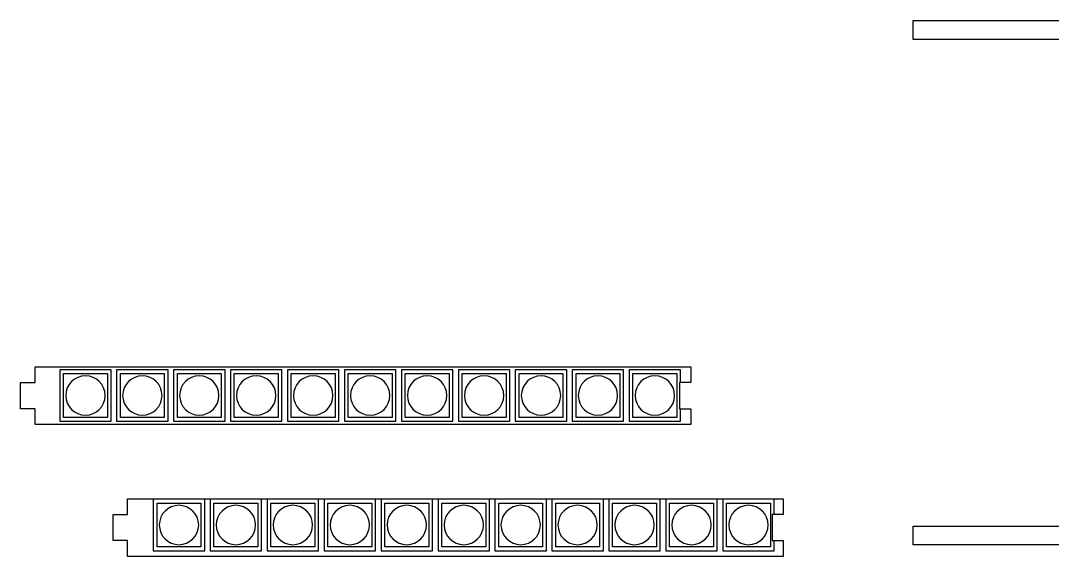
# Model space of a CAD drawing. Extents: x -1323 to 1705, y -706 to 926.
# Drawn here: x 819.3 to 1094.6, y -518.2 to -375.2 of the extents above; entities that cross this region are included whole.
import ezdxf

# ---------------------------------------------------------------- set-up
doc = ezdxf.new("R2010")
doc.units = 0
doc.layers.add('CAMADA_1', color=7, linetype='CONTINUOUS')

msp = doc.modelspace()

# ---------------------------------------------------------------- linework, layer by layer
at = {"layer": 'CAMADA_1'}
for points in [[(1057.4701, -375.2298), (1180.8982, -375.2298), (1180.8982, -395.6084), (1163.8848, -395.6084), (1163.8848, -494.7428), (1180.8982, -494.7428), (1180.8982, -515.1213), (1057.4701, -515.1213), (1057.4701, -510.1213), (1175.8982, -510.1213), (1175.8982, -499.7427), (1158.8848, -499.7427), (1158.8848, -390.6084), (1175.8982, -390.6084), (1175.8982, -380.2298), (1057.4701, -380.2298), (1057.4701, -375.2298)], [(995.4231, -478.7934), (998.1508, -478.7934), (998.1508, -482.9903), (823.1508, -482.9903), (823.1508, -478.7934), (819.2792, -478.7934), (819.2792, -471.7934), (823.1508, -471.7934), (823.1508, -467.5965), (998.1508, -467.5965), (998.1508, -471.7934), (995.4231, -471.7934), (995.4231, -468.4076), (981.7031, -468.4076), (981.7031, -482.1277), (995.4231, -482.1277), (995.4231, -478.7934)], [(843.4231, -468.4076), (829.7031, -468.4076), (829.7031, -482.1277), (843.4231, -482.1277), (843.4231, -468.4076)], [(830.7031, -481.1277), (830.7031, -469.4076), (842.4231, -469.4076), (842.4231, -481.1277), (830.7031, -481.1277)], [(841.8183, -475.2676), (841.7115, -474.2085), (841.4053, -473.2221), (840.9208, -472.3294), (840.2791, -471.5517), (839.5013, -470.91), (838.6087, -470.4255), (837.6222, -470.1193), (836.5631, -470.0125), (835.504, -470.1193), (834.5176, -470.4255), (833.6249, -470.91), (832.8472, -471.5517), (832.2055, -472.3294), (831.721, -473.2221), (831.4148, -474.2085), (831.308, -475.2676), (831.4148, -476.3267), (831.721, -477.3132), (832.2055, -478.2058), (832.8472, -478.9836), (833.6249, -479.6253), (834.5176, -480.1098), (835.504, -480.416), (836.5631, -480.5228), (837.6222, -480.416), (838.6086, -480.1098), (839.5013, -479.6253), (840.2791, -478.9836), (840.9208, -478.2059), (841.4053, -477.3132), (841.7115, -476.3268), (841.8183, -475.2677)], [(858.6231, -468.4076), (844.9031, -468.4076), (844.9031, -482.1277), (858.6231, -482.1277), (858.6231, -468.4076)], [(857.6231, -481.1277), (845.9031, -481.1277), (845.9031, -469.4076), (857.6231, -469.4076), (857.6231, -481.1277)], [(857.0183, -475.2676), (856.9115, -474.2085), (856.6053, -473.2221), (856.1208, -472.3294), (855.4791, -471.5517), (854.7013, -470.91), (853.8087, -470.4255), (852.8222, -470.1193), (851.7631, -470.0125), (850.704, -470.1193), (849.7176, -470.4255), (848.8249, -470.91), (848.0472, -471.5517), (847.4055, -472.3294), (846.921, -473.2221), (846.6148, -474.2085), (846.508, -475.2676), (846.6148, -476.3267), (846.921, -477.3132), (847.4055, -478.2058), (848.0472, -478.9836), (848.8249, -479.6253), (849.7176, -480.1098), (850.704, -480.416), (851.7631, -480.5228), (852.8222, -480.416), (853.8086, -480.1098), (854.7013, -479.6253), (855.4791, -478.9836), (856.1208, -478.2059), (856.6053, -477.3132), (856.9115, -476.3268), (857.0183, -475.2677)], [(873.8231, -468.4076), (860.1031, -468.4076), (860.1031, -482.1277), (873.8231, -482.1277), (873.8231, -468.4076)], [(872.8231, -481.1277), (861.1031, -481.1277), (861.1031, -469.4076), (872.8231, -469.4076), (872.8231, -481.1277)], [(872.2183, -475.2676), (872.1115, -474.2085), (871.8053, -473.2221), (871.3208, -472.3294), (870.6791, -471.5517), (869.9013, -470.91), (869.0087, -470.4255), (868.0222, -470.1193), (866.9631, -470.0125), (865.904, -470.1193), (864.9176, -470.4255), (864.0249, -470.91), (863.2472, -471.5517), (862.6055, -472.3294), (862.121, -473.2221), (861.8148, -474.2085), (861.708, -475.2676), (861.8148, -476.3267), (862.121, -477.3132), (862.6055, -478.2058), (863.2472, -478.9836), (864.0249, -479.6253), (864.9176, -480.1098), (865.904, -480.416), (866.9631, -480.5228), (868.0222, -480.416), (869.0086, -480.1098), (869.9013, -479.6253), (870.6791, -478.9836), (871.3208, -478.2059), (871.8053, -477.3132), (872.1115, -476.3268), (872.2183, -475.2677)], [(889.0231, -468.4076), (875.3031, -468.4076), (875.3031, -482.1277), (889.0231, -482.1277), (889.0231, -468.4076)], [(876.3031, -481.1277), (876.3031, -469.4076), (888.0231, -469.4076), (888.0231, -481.1277), (876.3031, -481.1277)], [(887.4183, -475.2676), (887.3115, -474.2085), (887.0053, -473.2221), (886.5208, -472.3294), (885.8791, -471.5517), (885.1013, -470.91), (884.2087, -470.4255), (883.2222, -470.1193), (882.1631, -470.0125), (881.104, -470.1193), (880.1176, -470.4255), (879.2249, -470.91), (878.4472, -471.5517), (877.8055, -472.3294), (877.321, -473.2221), (877.0148, -474.2085), (876.908, -475.2676), (877.0148, -476.3267), (877.321, -477.3132), (877.8055, -478.2058), (878.4472, -478.9836), (879.2249, -479.6253), (880.1176, -480.1098), (881.104, -480.416), (882.1631, -480.5228), (883.2222, -480.416), (884.2086, -480.1098), (885.1013, -479.6253), (885.8791, -478.9836), (886.5208, -478.2059), (887.0053, -477.3132), (887.3115, -476.3268), (887.4183, -475.2677)], [(904.2231, -468.4076), (890.5031, -468.4076), (890.5031, -482.1277), (904.2231, -482.1277), (904.2231, -468.4076)], [(891.5031, -481.1277), (891.5031, -469.4076), (903.2231, -469.4076), (903.2231, -481.1277), (891.5031, -481.1277)], [(902.6183, -475.2676), (902.5115, -474.2085), (902.2053, -473.2221), (901.7208, -472.3294), (901.0791, -471.5517), (900.3013, -470.91), (899.4087, -470.4255), (898.4222, -470.1193), (897.3631, -470.0125), (896.304, -470.1193), (895.3176, -470.4255), (894.4249, -470.91), (893.6472, -471.5517), (893.0055, -472.3294), (892.521, -473.2221), (892.2148, -474.2085), (892.108, -475.2676), (892.2148, -476.3267), (892.521, -477.3132), (893.0055, -478.2058), (893.6472, -478.9836), (894.4249, -479.6253), (895.3176, -480.1098), (896.304, -480.416), (897.3631, -480.5228), (898.4222, -480.416), (899.4086, -480.1098), (900.3013, -479.6253), (901.0791, -478.9836), (901.7208, -478.2059), (902.2053, -477.3132), (902.5115, -476.3268), (902.6183, -475.2677)], [(919.4231, -468.4076), (905.7031, -468.4076), (905.7031, -482.1277), (919.4231, -482.1277), (919.4231, -468.4076)], [(918.4231, -481.1277), (906.7031, -481.1277), (906.7031, -469.4076), (918.4231, -469.4076), (918.4231, -481.1277)], [(917.8183, -475.2676), (917.7115, -474.2085), (917.4053, -473.2221), (916.9208, -472.3294), (916.2791, -471.5517), (915.5013, -470.91), (914.6087, -470.4255), (913.6222, -470.1193), (912.5631, -470.0125), (911.504, -470.1193), (910.5176, -470.4255), (909.6249, -470.91), (908.8472, -471.5517), (908.2055, -472.3294), (907.721, -473.2221), (907.4148, -474.2085), (907.308, -475.2676), (907.4148, -476.3267), (907.721, -477.3132), (908.2055, -478.2058), (908.8472, -478.9836), (909.6249, -479.6253), (910.5176, -480.1098), (911.504, -480.416), (912.5631, -480.5228), (913.6222, -480.416), (914.6086, -480.1098), (915.5013, -479.6253), (916.2791, -478.9836), (916.9208, -478.2059), (917.4053, -477.3132), (917.7115, -476.3268), (917.8183, -475.2677)], [(934.6231, -468.4076), (920.9031, -468.4076), (920.9031, -482.1277), (934.6231, -482.1277), (934.6231, -468.4076)], [(921.9031, -481.1277), (921.9031, -469.4076), (933.6231, -469.4076), (933.6231, -481.1277), (921.9031, -481.1277)], [(933.0183, -475.2676), (932.9115, -474.2085), (932.6053, -473.2221), (932.1208, -472.3294), (931.4791, -471.5517), (930.7013, -470.91), (929.8087, -470.4255), (928.8222, -470.1193), (927.7631, -470.0125), (926.704, -470.1193), (925.7176, -470.4255), (924.8249, -470.91), (924.0472, -471.5517), (923.4055, -472.3294), (922.921, -473.2221), (922.6148, -474.2085), (922.508, -475.2676), (922.6148, -476.3267), (922.921, -477.3132), (923.4055, -478.2058), (924.0472, -478.9836), (924.8249, -479.6253), (925.7176, -480.1098), (926.704, -480.416), (927.7631, -480.5228), (928.8222, -480.416), (929.8086, -480.1098), (930.7013, -479.6253), (931.4791, -478.9836), (932.1208, -478.2059), (932.6053, -477.3132), (932.9115, -476.3268), (933.0183, -475.2677)], [(949.8231, -468.4076), (936.1031, -468.4076), (936.1031, -482.1277), (949.8231, -482.1277), (949.8231, -468.4076)], [(948.8231, -481.1277), (937.1031, -481.1277), (937.1031, -469.4076), (948.8231, -469.4076), (948.8231, -481.1277)], [(948.2183, -475.2676), (948.1115, -474.2085), (947.8053, -473.2221), (947.3208, -472.3294), (946.6791, -471.5517), (945.9013, -470.91), (945.0087, -470.4255), (944.0222, -470.1193), (942.9631, -470.0125), (941.904, -470.1193), (940.9176, -470.4255), (940.0249, -470.91), (939.2472, -471.5517), (938.6055, -472.3294), (938.121, -473.2221), (937.8148, -474.2085), (937.708, -475.2676), (937.8148, -476.3267), (938.121, -477.3132), (938.6055, -478.2058), (939.2472, -478.9836), (940.0249, -479.6253), (940.9176, -480.1098), (941.904, -480.416), (942.9631, -480.5228), (944.0222, -480.416), (945.0086, -480.1098), (945.9013, -479.6253), (946.6791, -478.9836), (947.3208, -478.2059), (947.8053, -477.3132), (948.1115, -476.3268), (948.2183, -475.2677)], [(965.0231, -468.4076), (951.3031, -468.4076), (951.3031, -482.1277), (965.0231, -482.1277), (965.0231, -468.4076)], [(952.3031, -481.1277), (952.3031, -469.4076), (964.0231, -469.4076), (964.0231, -481.1277), (952.3031, -481.1277)], [(963.4183, -475.2676), (963.3115, -474.2085), (963.0053, -473.2221), (962.5208, -472.3294), (961.8791, -471.5517), (961.1013, -470.91), (960.2087, -470.4255), (959.2222, -470.1193), (958.1631, -470.0125), (957.104, -470.1193), (956.1176, -470.4255), (955.2249, -470.91), (954.4472, -471.5517), (953.8055, -472.3294), (953.321, -473.2221), (953.0148, -474.2085), (952.908, -475.2676), (953.0148, -476.3267), (953.321, -477.3132), (953.8055, -478.2058), (954.4472, -478.9836), (955.2249, -479.6253), (956.1176, -480.1098), (957.104, -480.416), (958.1631, -480.5228), (959.2222, -480.416), (960.2086, -480.1098), (961.1013, -479.6253), (961.8791, -478.9836), (962.5208, -478.2059), (963.0053, -477.3132), (963.3115, -476.3268), (963.4183, -475.2677)], [(980.2231, -468.4076), (966.5031, -468.4076), (966.5031, -482.1277), (980.2231, -482.1277), (980.2231, -468.4076)], [(979.2231, -481.1277), (967.5031, -481.1277), (967.5031, -469.4076), (979.2231, -469.4076), (979.2231, -481.1277)], [(978.6183, -475.2676), (978.5115, -474.2085), (978.2053, -473.2221), (977.7208, -472.3294), (977.0791, -471.5517), (976.3013, -470.91), (975.4087, -470.4255), (974.4222, -470.1193), (973.3631, -470.0125), (972.304, -470.1193), (971.3176, -470.4255), (970.4249, -470.91), (969.6472, -471.5517), (969.0055, -472.3294), (968.521, -473.2221), (968.2148, -474.2085), (968.108, -475.2676), (968.2148, -476.3267), (968.521, -477.3132), (969.0055, -478.2058), (969.6472, -478.9836), (970.4249, -479.6253), (971.3176, -480.1098), (972.304, -480.416), (973.3631, -480.5228), (974.4222, -480.416), (975.4086, -480.1098), (976.3013, -479.6253), (977.0791, -478.9836), (977.7208, -478.2059), (978.2053, -477.3132), (978.5115, -476.3268), (978.6183, -475.2677)], [(994.4231, -481.1277), (982.7031, -481.1277), (982.7031, -469.4076), (994.4231, -469.4076), (994.4231, -481.1277)], [(993.8183, -475.2676), (993.7115, -474.2085), (993.4053, -473.2221), (992.9208, -472.3294), (992.2791, -471.5517), (991.5013, -470.91), (990.6087, -470.4255), (989.6222, -470.1193), (988.5631, -470.0125), (987.504, -470.1193), (986.5176, -470.4255), (985.6249, -470.91), (984.8472, -471.5517), (984.2055, -472.3294), (983.721, -473.2221), (983.4148, -474.2085), (983.308, -475.2676), (983.4148, -476.3267), (983.721, -477.3132), (984.2055, -478.2058), (984.8472, -478.9836), (985.6249, -479.6253), (986.5176, -480.1098), (987.504, -480.416), (988.5631, -480.5228), (989.6222, -480.416), (990.6086, -480.1098), (991.5013, -479.6253), (992.2791, -478.9836), (992.9208, -478.2059), (993.4053, -477.3132), (993.7115, -476.3268), (993.8183, -475.2677)], [(1020.3999, -513.9914), (1022.8334, -513.9914), (1022.8334, -518.1883), (847.8335, -518.1883), (847.8335, -513.9914), (843.9619, -513.9914), (843.9619, -506.9914), (847.8335, -506.9914), (847.8335, -502.7945), (1022.8334, -502.7945), (1022.8334, -506.9914), (1020.3999, -506.9914), (1020.3999, -502.959), (1006.6799, -502.959), (1006.6799, -516.6789), (1020.3999, -516.6789), (1020.3999, -513.9914)], [(868.3999, -502.959), (854.6799, -502.959), (854.6799, -516.6789), (868.3999, -516.6789), (868.3999, -502.959)], [(883.5999, -502.959), (869.8799, -502.959), (869.8799, -516.6789), (883.5999, -516.6789), (883.5999, -502.959)], [(898.7999, -502.959), (885.0799, -502.959), (885.0799, -516.6789), (898.7999, -516.6789), (898.7999, -502.959)], [(913.9999, -502.959), (900.2799, -502.959), (900.2799, -516.6789), (913.9999, -516.6789), (913.9999, -502.959)], [(929.1999, -502.959), (915.4799, -502.959), (915.4799, -516.6789), (929.1999, -516.6789), (929.1999, -502.959)], [(944.3999, -502.959), (930.6799, -502.959), (930.6799, -516.6789), (944.3999, -516.6789), (944.3999, -502.959)], [(959.5999, -502.959), (945.8799, -502.959), (945.8799, -516.6789), (959.5999, -516.6789), (959.5999, -502.959)], [(974.7999, -502.959), (961.0799, -502.959), (961.0799, -516.6789), (974.7999, -516.6789), (974.7999, -502.959)], [(989.9999, -502.959), (976.2799, -502.959), (976.2799, -516.6789), (989.9999, -516.6789), (989.9999, -502.959)], [(1005.1999, -502.959), (991.4799, -502.959), (991.4799, -516.6789), (1005.1999, -516.6789), (1005.1999, -502.959)], [(867.3999, -515.6789), (855.6799, -515.6789), (855.6799, -503.9589), (867.3999, -503.9589), (867.3999, -515.6789)], [(866.795, -509.819), (866.6882, -508.7599), (866.382, -507.7734), (865.8975, -506.8808), (865.2558, -506.103), (864.4781, -505.4613), (863.5854, -504.9768), (862.599, -504.6706), (861.5399, -504.5638), (860.4808, -504.6706), (859.4944, -504.9768), (858.6017, -505.4613), (857.824, -506.103), (857.1823, -506.8807), (856.6977, -507.7734), (856.3915, -508.7598), (856.2847, -509.8189), (856.3915, -510.878), (856.6977, -511.8645), (857.1822, -512.7571), (857.8239, -513.5349), (858.6017, -514.1766), (859.4943, -514.6611), (860.4808, -514.9673), (861.5399, -515.0741), (862.599, -514.9673), (863.5854, -514.6611), (864.4781, -514.1766), (865.2558, -513.5349), (865.8975, -512.7572), (866.382, -511.8645), (866.6882, -510.8781), (866.795, -509.819)], [(882.5999, -515.6789), (870.8799, -515.6789), (870.8799, -503.9589), (882.5999, -503.9589), (882.5999, -515.6789)], [(881.995, -509.819), (881.8882, -508.7599), (881.582, -507.7734), (881.0975, -506.8808), (880.4558, -506.103), (879.6781, -505.4613), (878.7854, -504.9768), (877.799, -504.6706), (876.7399, -504.5638), (875.6808, -504.6706), (874.6944, -504.9768), (873.8017, -505.4613), (873.024, -506.103), (872.3823, -506.8807), (871.8977, -507.7734), (871.5915, -508.7598), (871.4847, -509.8189), (871.5915, -510.878), (871.8977, -511.8645), (872.3822, -512.7571), (873.0239, -513.5349), (873.8017, -514.1766), (874.6943, -514.6611), (875.6808, -514.9673), (876.7399, -515.0741), (877.799, -514.9673), (878.7854, -514.6611), (879.6781, -514.1766), (880.4558, -513.5349), (881.0975, -512.7572), (881.582, -511.8645), (881.8882, -510.8781), (881.995, -509.819)], [(897.7999, -515.6789), (886.0799, -515.6789), (886.0799, -503.9589), (897.7999, -503.9589), (897.7999, -515.6789)], [(897.195, -509.819), (897.0882, -508.7599), (896.782, -507.7734), (896.2975, -506.8808), (895.6558, -506.103), (894.8781, -505.4613), (893.9854, -504.9768), (892.999, -504.6706), (891.9399, -504.5638), (890.8808, -504.6706), (889.8944, -504.9768), (889.0017, -505.4613), (888.224, -506.103), (887.5823, -506.8807), (887.0977, -507.7734), (886.7915, -508.7598), (886.6847, -509.8189), (886.7915, -510.878), (887.0977, -511.8645), (887.5822, -512.7571), (888.2239, -513.5349), (889.0017, -514.1766), (889.8943, -514.6611), (890.8808, -514.9673), (891.9399, -515.0741), (892.999, -514.9673), (893.9854, -514.6611), (894.8781, -514.1766), (895.6558, -513.5349), (896.2975, -512.7572), (896.782, -511.8645), (897.0882, -510.8781), (897.195, -509.819)], [(912.9999, -515.6789), (901.2799, -515.6789), (901.2799, -503.9589), (912.9999, -503.9589), (912.9999, -515.6789)], [(912.395, -509.819), (912.2882, -508.7599), (911.982, -507.7734), (911.4975, -506.8808), (910.8558, -506.103), (910.0781, -505.4613), (909.1854, -504.9768), (908.199, -504.6706), (907.1399, -504.5638), (906.0808, -504.6706), (905.0944, -504.9768), (904.2017, -505.4613), (903.424, -506.103), (902.7823, -506.8807), (902.2977, -507.7734), (901.9915, -508.7598), (901.8847, -509.8189), (901.9915, -510.878), (902.2977, -511.8645), (902.7822, -512.7571), (903.4239, -513.5349), (904.2017, -514.1766), (905.0943, -514.6611), (906.0808, -514.9673), (907.1399, -515.0741), (908.199, -514.9673), (909.1854, -514.6611), (910.0781, -514.1766), (910.8558, -513.5349), (911.4975, -512.7572), (911.982, -511.8645), (912.2882, -510.8781), (912.395, -509.819)], [(928.1999, -515.6789), (916.4799, -515.6789), (916.4799, -503.9589), (928.1999, -503.9589), (928.1999, -515.6789)], [(927.595, -509.819), (927.4882, -508.7599), (927.182, -507.7734), (926.6975, -506.8808), (926.0558, -506.103), (925.2781, -505.4613), (924.3854, -504.9768), (923.399, -504.6706), (922.3399, -504.5638), (921.2808, -504.6706), (920.2944, -504.9768), (919.4017, -505.4613), (918.624, -506.103), (917.9823, -506.8807), (917.4977, -507.7734), (917.1915, -508.7598), (917.0847, -509.8189), (917.1915, -510.878), (917.4977, -511.8645), (917.9822, -512.7571), (918.6239, -513.5349), (919.4017, -514.1766), (920.2943, -514.6611), (921.2808, -514.9673), (922.3399, -515.0741), (923.399, -514.9673), (924.3854, -514.6611), (925.2781, -514.1766), (926.0558, -513.5349), (926.6975, -512.7572), (927.182, -511.8645), (927.4882, -510.8781), (927.595, -509.819)], [(931.6799, -515.6789), (931.6799, -503.9589), (943.3999, -503.9589), (943.3999, -515.6789), (931.6799, -515.6789)], [(942.795, -509.819), (942.6882, -508.7599), (942.382, -507.7734), (941.8975, -506.8808), (941.2558, -506.103), (940.4781, -505.4613), (939.5854, -504.9768), (938.599, -504.6706), (937.5399, -504.5638), (936.4808, -504.6706), (935.4944, -504.9768), (934.6017, -505.4613), (933.824, -506.103), (933.1823, -506.8807), (932.6977, -507.7734), (932.3915, -508.7598), (932.2847, -509.8189), (932.3915, -510.878), (932.6977, -511.8645), (933.1822, -512.7571), (933.8239, -513.5349), (934.6017, -514.1766), (935.4943, -514.6611), (936.4808, -514.9673), (937.5399, -515.0741), (938.599, -514.9673), (939.5854, -514.6611), (940.4781, -514.1766), (941.2558, -513.5349), (941.8975, -512.7572), (942.382, -511.8645), (942.6882, -510.8781), (942.795, -509.819)], [(946.8799, -515.6789), (946.8799, -503.9589), (958.5999, -503.9589), (958.5999, -515.6789), (946.8799, -515.6789)], [(957.995, -509.819), (957.8882, -508.7599), (957.582, -507.7734), (957.0975, -506.8808), (956.4558, -506.103), (955.6781, -505.4613), (954.7854, -504.9768), (953.799, -504.6706), (952.7399, -504.5638), (951.6808, -504.6706), (950.6944, -504.9768), (949.8017, -505.4613), (949.024, -506.103), (948.3823, -506.8807), (947.8977, -507.7734), (947.5915, -508.7598), (947.4847, -509.8189), (947.5915, -510.878), (947.8977, -511.8645), (948.3822, -512.7571), (949.0239, -513.5349), (949.8017, -514.1766), (950.6943, -514.6611), (951.6808, -514.9673), (952.7399, -515.0741), (953.799, -514.9673), (954.7854, -514.6611), (955.6781, -514.1766), (956.4558, -513.5349), (957.0975, -512.7572), (957.582, -511.8645), (957.8882, -510.8781), (957.995, -509.819)], [(973.7999, -515.6789), (962.0799, -515.6789), (962.0799, -503.9589), (973.7999, -503.9589), (973.7999, -515.6789)], [(973.195, -509.819), (973.0882, -508.7599), (972.782, -507.7734), (972.2975, -506.8808), (971.6558, -506.103), (970.8781, -505.4613), (969.9854, -504.9768), (968.999, -504.6706), (967.9399, -504.5638), (966.8808, -504.6706), (965.8944, -504.9768), (965.0017, -505.4613), (964.224, -506.103), (963.5823, -506.8807), (963.0977, -507.7734), (962.7915, -508.7598), (962.6847, -509.8189), (962.7915, -510.878), (963.0977, -511.8645), (963.5822, -512.7571), (964.2239, -513.5349), (965.0017, -514.1766), (965.8943, -514.6611), (966.8808, -514.9673), (967.9399, -515.0741), (968.999, -514.9673), (969.9854, -514.6611), (970.8781, -514.1766), (971.6558, -513.5349), (972.2975, -512.7572), (972.782, -511.8645), (973.0882, -510.8781), (973.195, -509.819)], [(988.9999, -515.6789), (977.2799, -515.6789), (977.2799, -503.9589), (988.9999, -503.9589), (988.9999, -515.6789)], [(988.395, -509.819), (988.2882, -508.7599), (987.982, -507.7734), (987.4975, -506.8808), (986.8558, -506.103), (986.0781, -505.4613), (985.1854, -504.9768), (984.199, -504.6706), (983.1399, -504.5638), (982.0808, -504.6706), (981.0944, -504.9768), (980.2017, -505.4613), (979.424, -506.103), (978.7823, -506.8807), (978.2977, -507.7734), (977.9915, -508.7598), (977.8847, -509.8189), (977.9915, -510.878), (978.2977, -511.8645), (978.7822, -512.7571), (979.4239, -513.5349), (980.2017, -514.1766), (981.0943, -514.6611), (982.0808, -514.9673), (983.1399, -515.0741), (984.199, -514.9673), (985.1854, -514.6611), (986.0781, -514.1766), (986.8558, -513.5349), (987.4975, -512.7572), (987.982, -511.8645), (988.2882, -510.8781), (988.395, -509.819)], [(1004.1999, -515.6789), (992.4799, -515.6789), (992.4799, -503.9589), (1004.1999, -503.9589), (1004.1999, -515.6789)], [(1003.595, -509.819), (1003.4882, -508.7599), (1003.182, -507.7734), (1002.6975, -506.8808), (1002.0558, -506.103), (1001.2781, -505.4613), (1000.3854, -504.9768), (999.399, -504.6706), (998.3399, -504.5638), (997.2808, -504.6706), (996.2944, -504.9768), (995.4017, -505.4613), (994.624, -506.103), (993.9823, -506.8807), (993.4977, -507.7734), (993.1915, -508.7598), (993.0847, -509.8189), (993.1915, -510.878), (993.4977, -511.8645), (993.9822, -512.7571), (994.6239, -513.5349), (995.4017, -514.1766), (996.2943, -514.6611), (997.2808, -514.9673), (998.3399, -515.0741), (999.399, -514.9673), (1000.3854, -514.6611), (1001.2781, -514.1766), (1002.0558, -513.5349), (1002.6975, -512.7572), (1003.182, -511.8645), (1003.4882, -510.8781), (1003.595, -509.819)], [(1007.6799, -515.6789), (1007.6799, -503.9589), (1019.3999, -503.9589), (1019.3999, -515.6789), (1007.6799, -515.6789)], [(1018.795, -509.819), (1018.6882, -508.7599), (1018.382, -507.7734), (1017.8975, -506.8808), (1017.2558, -506.103), (1016.4781, -505.4613), (1015.5854, -504.9768), (1014.599, -504.6706), (1013.5399, -504.5638), (1012.4808, -504.6706), (1011.4944, -504.9768), (1010.6017, -505.4613), (1009.824, -506.103), (1009.1823, -506.8807), (1008.6977, -507.7734), (1008.3915, -508.7598), (1008.2847, -509.8189), (1008.3915, -510.878), (1008.6977, -511.8645), (1009.1822, -512.7571), (1009.8239, -513.5349), (1010.6017, -514.1766), (1011.4943, -514.6611), (1012.4808, -514.9673), (1013.5399, -515.0741), (1014.599, -514.9673), (1015.5854, -514.6611), (1016.4781, -514.1766), (1017.2558, -513.5349), (1017.8975, -512.7572), (1018.382, -511.8645), (1018.6882, -510.8781), (1018.795, -509.819)]]:
    msp.add_lwpolyline(points, close=True, dxfattribs=at)
for points in [[(995.4231, -471.7934), (995.1508, -471.7934), (995.1508, -478.7934), (995.4231, -478.7934)], [(1020.3999, -506.9914), (1019.8335, -506.9914), (1019.8335, -513.9914), (1020.3999, -513.9914)]]:
    msp.add_lwpolyline(points, dxfattribs=at)

doc.saveas('drawing.dxf')
